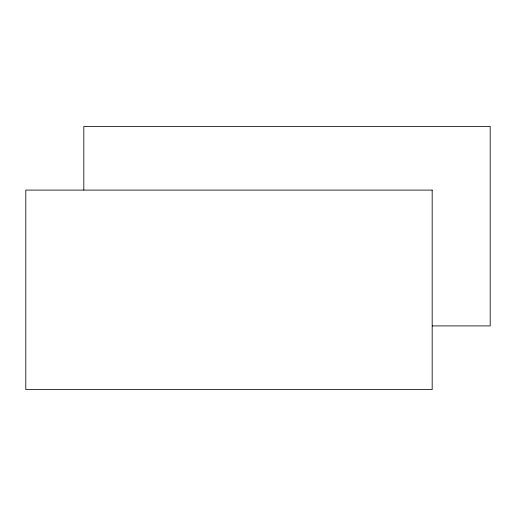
<?xml version="1.0" encoding="UTF-8"?>
<svg xmlns="http://www.w3.org/2000/svg" width="516" height="516" viewBox="0 0 516 516"><rect width="100%" height="100%" fill="white"/><g stroke="black" fill="none" stroke-linecap="round" stroke-linejoin="round"><path stroke-width="0.77" d="M432.26 325.906L490.2 325.906L490.2 126.433L83.818 126.433L83.818 189.972M432.182 190.094L25.8 190.094L25.8 389.567L432.182 389.567L432.182 190.094"/></g></svg>
